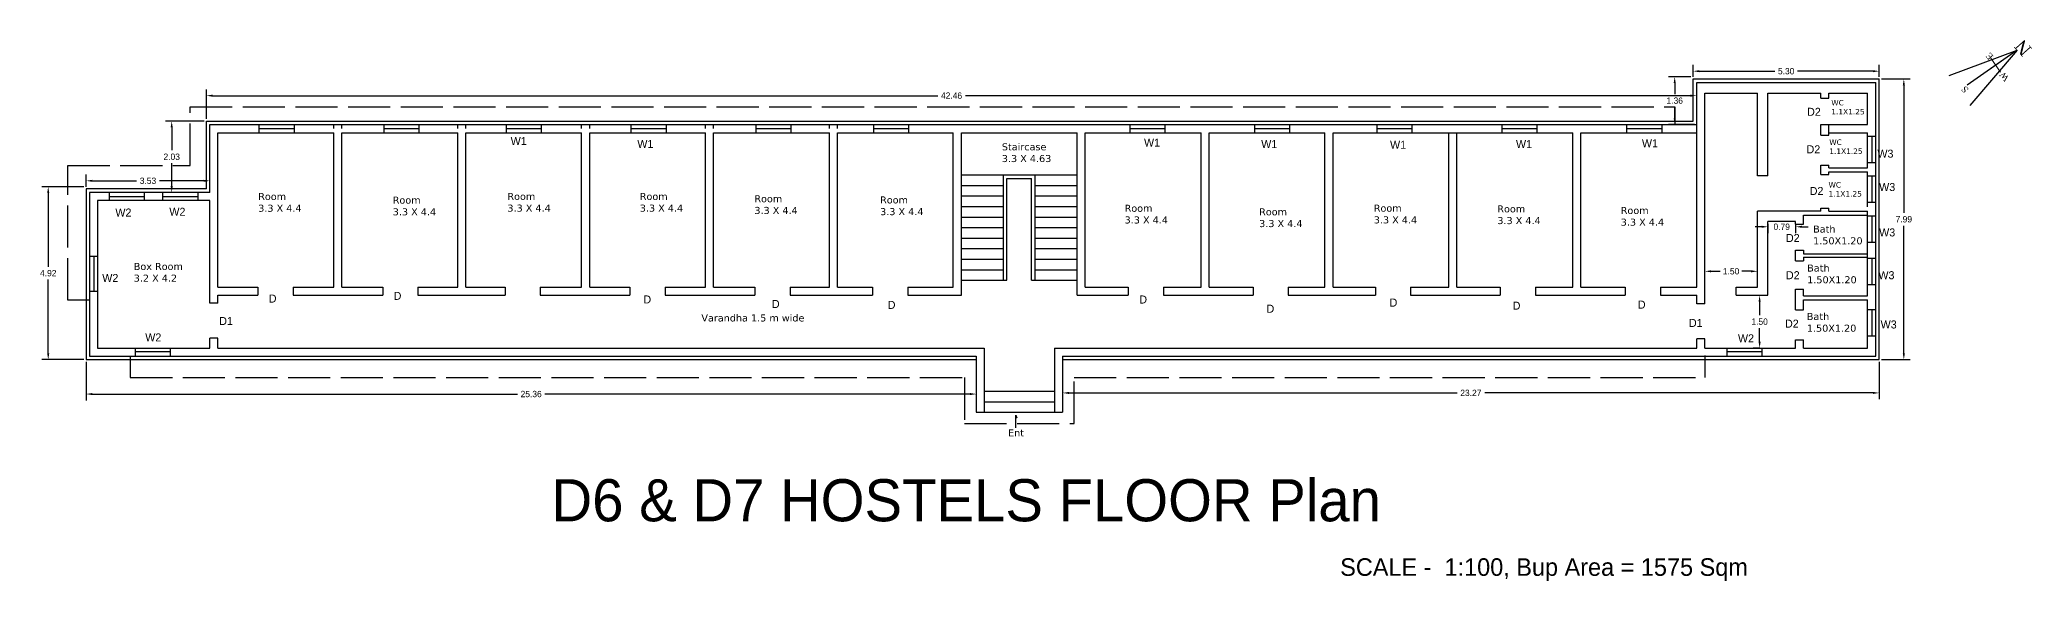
# Model space of a CAD drawing. Header units: inches. Extents: x 2 to 464, y 0 to 170.
# Drawn here: x 381.9 to 438.7, y 154.4 to 169.8 of the extents above; entities that cross this region are included whole.
import ezdxf

# ---------------------------------------------------------------- set-up
doc = ezdxf.new("R2010")
doc.units = ezdxf.units.IN
doc.header["$MEASUREMENT"] = 0
doc.linetypes.add('ACAD_ISO02W100', pattern=[15, 12, -3])
doc.layers.add('text', color=7, linetype='Continuous')
doc.layers.add('WALL', color=7, linetype='Continuous', lineweight=30)
doc.layers.add('window', color=7, linetype='Continuous', lineweight=13)
doc.styles.add('PRASAD', font='arial.ttf')
doc.styles.add('rs', font='GOTHIC.TTF')
doc.styles.get("Standard").update_dxf_attribs({"font": 'GOTHIC.TTF'})
doc.dimstyles.get("Standard").update_dxf_attribs({"dimtxt": 0.18, "dimasz": 0.18, "dimexe": 0.18, "dimexo": 0.0625, "dimgap": 0.09, "dimtad": 0, "dimtih": 1, "dimtoh": 1, "dimdec": 4, "dimzin": 0, "dimdsep": 46, "dimtxsty": 'Standard', "dimcen": 0.09, "dimadec": 0, "dimazin": 0, "dimtfac": 1, "dimtdec": 4, "dimtofl": 0, "dimtmove": 0, "dimatfit": 3, "dimfxl": 1, "dimtolj": 1, "dimtzin": 0, "dimarcsym": 0})

# ---------------------------------------------------------------- blocks, each defined once
blk = doc.blocks.new('*D89')
at = {"color": 0, "lineweight": -2, "transparency": 16777216}
for p, q in [((434.369, 168.68), (435.189, 168.68)), ((435.009, 168.5), (435.009, 164.87)), ((435.009, 160.87), (435.009, 164.501)), ((434.369, 160.69), (435.189, 160.69))]:
    blk.add_line(p, q, dxfattribs=at)
at = {"color": 0, "transparency": 16777216}
for points in [[(434.979, 168.5), (435.039, 168.5), (435.009, 168.68)], [(434.979, 160.87), (435.039, 160.87), (435.009, 160.69)]]:
    blk.add_solid(points, dxfattribs=at)
at = {"layer": 'Defpoints', "color": 0, "transparency": 16777216}
for p in [(434.307, 168.68), (434.307, 160.69), (435.009, 160.69)]:
    blk.add_point(p, dxfattribs=at)
at = {"color": 0, "transparency": 16777216, "insert": (435.009, 164.685), "char_height": 0.18, "attachment_point": 5}
blk.add_mtext('\\A1;7.99', dxfattribs=at)
blk = doc.blocks.new('*D90')
at = {"color": 0, "lineweight": -2, "transparency": 16777216}
for p, q in [((429.007, 168.743), (429.007, 169.082)), ((429.187, 168.902), (431.333, 168.902)), ((434.127, 168.902), (431.981, 168.902)), ((434.307, 168.743), (434.307, 169.082))]:
    blk.add_line(p, q, dxfattribs=at)
at = {"color": 0, "transparency": 16777216}
for points in [[(429.187, 168.932), (429.187, 168.872), (429.007, 168.902)], [(434.127, 168.932), (434.127, 168.872), (434.307, 168.902)]]:
    blk.add_solid(points, dxfattribs=at)
at = {"layer": 'Defpoints', "color": 0, "transparency": 16777216}
for p in [(429.007, 168.902), (429.007, 168.68), (434.307, 168.68)]:
    blk.add_point(p, dxfattribs=at)
at = {"color": 0, "transparency": 16777216, "insert": (431.657, 168.902), "char_height": 0.18, "attachment_point": 5}
blk.add_mtext('\\A1;5.30', dxfattribs=at)
blk = doc.blocks.new('*D91')
at = {"color": 0, "lineweight": -2, "transparency": 16777216}
for p, q in [((411.041, 160.628), (411.041, 159.561)), ((434.307, 160.628), (434.307, 159.561)), ((411.221, 159.741), (422.279, 159.741)), ((434.127, 159.741), (423.069, 159.741))]:
    blk.add_line(p, q, dxfattribs=at)
at = {"color": 0, "transparency": 16777216}
for points in [[(411.221, 159.771), (411.221, 159.711), (411.041, 159.741)], [(434.127, 159.771), (434.127, 159.711), (434.307, 159.741)]]:
    blk.add_solid(points, dxfattribs=at)
at = {"layer": 'Defpoints', "color": 0, "transparency": 16777216}
for p in [(411.041, 160.69), (434.307, 160.69), (411.041, 159.741)]:
    blk.add_point(p, dxfattribs=at)
at = {"color": 0, "transparency": 16777216, "insert": (422.674, 159.741), "char_height": 0.18, "attachment_point": 5}
blk.add_mtext('\\A1;23.27', dxfattribs=at)
blk = doc.blocks.new('*D92')
at = {"color": 0, "lineweight": -2, "transparency": 16777216}
for p, q in [((383.217, 160.628), (383.217, 159.529)), ((408.581, 160.628), (408.581, 159.529)), ((383.397, 159.709), (395.506, 159.709)), ((408.401, 159.709), (396.292, 159.709))]:
    blk.add_line(p, q, dxfattribs=at)
at = {"color": 0, "transparency": 16777216}
for points in [[(383.397, 159.739), (383.397, 159.679), (383.217, 159.709)], [(408.401, 159.739), (408.401, 159.679), (408.581, 159.709)]]:
    blk.add_solid(points, dxfattribs=at)
at = {"layer": 'Defpoints', "color": 0, "transparency": 16777216}
for p in [(383.217, 160.69), (408.581, 160.69), (383.217, 159.709)]:
    blk.add_point(p, dxfattribs=at)
at = {"color": 0, "transparency": 16777216, "insert": (395.899, 159.709), "char_height": 0.18, "attachment_point": 5}
blk.add_mtext('\\A1;25.36', dxfattribs=at)
blk = doc.blocks.new('*D88')
at = {"color": 0, "lineweight": -2, "transparency": 16777216}
for p, q in [((428.944, 168.743), (428.301, 168.743)), ((428.481, 168.563), (428.481, 168.246)), ((428.481, 167.56), (428.481, 167.877)), ((429.044, 167.38), (428.301, 167.38))]:
    blk.add_line(p, q, dxfattribs=at)
at = {"color": 0, "transparency": 16777216}
for points in [[(428.451, 168.563), (428.511, 168.563), (428.481, 168.743)], [(428.451, 167.56), (428.511, 167.56), (428.481, 167.38)]]:
    blk.add_solid(points, dxfattribs=at)
at = {"layer": 'Defpoints', "color": 0, "transparency": 16777216}
for p in [(429.007, 168.743), (428.481, 167.38), (429.107, 167.38)]:
    blk.add_point(p, dxfattribs=at)
at = {"color": 0, "transparency": 16777216, "insert": (428.481, 168.062), "char_height": 0.18, "attachment_point": 5}
blk.add_mtext('\\A1;1.36', dxfattribs=at)
blk = doc.blocks.new('*D93')
at = {"color": 0, "lineweight": -2, "transparency": 16777216}
for p, q in [((386.647, 167.543), (386.647, 168.385)), ((386.827, 168.205), (407.483, 168.205)), ((428.927, 168.205), (408.271, 168.205)), ((429.107, 167.443), (429.107, 168.385))]:
    blk.add_line(p, q, dxfattribs=at)
at = {"color": 0, "transparency": 16777216}
for points in [[(386.827, 168.235), (386.827, 168.175), (386.647, 168.205)], [(428.927, 168.235), (428.927, 168.175), (429.107, 168.205)]]:
    blk.add_solid(points, dxfattribs=at)
at = {"layer": 'Defpoints', "color": 0, "transparency": 16777216}
for p in [(386.647, 168.205), (386.647, 167.48), (429.107, 167.38)]:
    blk.add_point(p, dxfattribs=at)
at = {"color": 0, "transparency": 16777216, "insert": (407.877, 168.205), "char_height": 0.18, "attachment_point": 5}
blk.add_mtext('\\A1;42.46', dxfattribs=at)
blk = doc.blocks.new('*D94')
at = {"color": 0, "lineweight": -2, "transparency": 16777216}
for p, q in [((386.584, 167.48), (385.478, 167.48)), ((385.658, 167.3), (385.658, 166.65)), ((385.658, 165.63), (385.658, 166.281)), ((386.684, 165.45), (385.478, 165.45))]:
    blk.add_line(p, q, dxfattribs=at)
at = {"color": 0, "transparency": 16777216}
for points in [[(385.628, 167.3), (385.688, 167.3), (385.658, 167.48)], [(385.628, 165.63), (385.688, 165.63), (385.658, 165.45)]]:
    blk.add_solid(points, dxfattribs=at)
at = {"layer": 'Defpoints', "color": 0, "transparency": 16777216}
for p in [(386.647, 167.48), (385.658, 165.45), (386.747, 165.45)]:
    blk.add_point(p, dxfattribs=at)
at = {"color": 0, "transparency": 16777216, "insert": (385.658, 166.465), "char_height": 0.18, "attachment_point": 5}
blk.add_mtext('\\A1;2.03', dxfattribs=at)
blk = doc.blocks.new('*D95')
at = {"color": 0, "lineweight": -2, "transparency": 16777216}
for p, q in [((383.217, 165.613), (383.217, 165.961)), ((383.397, 165.781), (384.658, 165.781)), ((386.567, 165.781), (385.306, 165.781)), ((386.747, 165.513), (386.747, 165.961))]:
    blk.add_line(p, q, dxfattribs=at)
at = {"color": 0, "transparency": 16777216}
for points in [[(383.397, 165.811), (383.397, 165.751), (383.217, 165.781)], [(386.567, 165.811), (386.567, 165.751), (386.747, 165.781)]]:
    blk.add_solid(points, dxfattribs=at)
at = {"layer": 'Defpoints', "color": 0, "transparency": 16777216}
for p in [(383.217, 165.781), (383.217, 165.55), (386.747, 165.45)]:
    blk.add_point(p, dxfattribs=at)
at = {"color": 0, "transparency": 16777216, "insert": (384.982, 165.781), "char_height": 0.18, "attachment_point": 5}
blk.add_mtext('\\A1;3.53', dxfattribs=at)
blk = doc.blocks.new('*D96')
at = {"color": 0, "lineweight": -2, "transparency": 16777216}
for p, q in [((383.154, 165.613), (381.96, 165.613)), ((382.14, 165.433), (382.14, 163.336)), ((382.14, 160.87), (382.14, 162.967)), ((383.154, 160.69), (381.96, 160.69))]:
    blk.add_line(p, q, dxfattribs=at)
at = {"color": 0, "transparency": 16777216}
for points in [[(382.11, 165.433), (382.17, 165.433), (382.14, 165.613)], [(382.11, 160.87), (382.17, 160.87), (382.14, 160.69)]]:
    blk.add_solid(points, dxfattribs=at)
at = {"layer": 'Defpoints', "color": 0, "transparency": 16777216}
for p in [(383.217, 165.613), (382.14, 160.69), (383.217, 160.69)]:
    blk.add_point(p, dxfattribs=at)
at = {"color": 0, "transparency": 16777216, "insert": (382.14, 163.152), "char_height": 0.18, "attachment_point": 5}
blk.add_mtext('\\A1;4.92', dxfattribs=at)
blk = doc.blocks.new('*D97')
at = {"color": 0, "lineweight": -2, "transparency": 16777216}
for p, q in [((430.957, 164.472), (430.777, 164.472)), ((431.137, 164.558), (431.137, 164.292)), ((431.924, 164.558), (431.924, 164.292)), ((432.104, 164.472), (432.284, 164.472))]:
    blk.add_line(p, q, dxfattribs=at)
at = {"color": 0, "transparency": 16777216}
for points in [[(430.957, 164.502), (430.957, 164.442), (431.137, 164.472)], [(432.104, 164.502), (432.104, 164.442), (431.924, 164.472)]]:
    blk.add_solid(points, dxfattribs=at)
at = {"layer": 'Defpoints', "color": 0, "transparency": 16777216}
for p in [(431.137, 164.62), (431.924, 164.62), (431.137, 164.472)]:
    blk.add_point(p, dxfattribs=at)
at = {"color": 0, "transparency": 16777216, "insert": (431.53, 164.472), "char_height": 0.18, "attachment_point": 5}
blk.add_mtext('\\A1;0.79', dxfattribs=at)
blk = doc.blocks.new('*D98')
at = {"color": 0, "lineweight": -2, "transparency": 16777216}
for p, q in [((429.337, 162.34), (429.337, 163.384)), ((429.517, 163.204), (429.776, 163.204)), ((430.657, 163.204), (430.398, 163.204)), ((430.837, 162.813), (430.837, 163.384))]:
    blk.add_line(p, q, dxfattribs=at)
at = {"color": 0, "transparency": 16777216}
for points in [[(429.517, 163.234), (429.517, 163.174), (429.337, 163.204)], [(430.657, 163.234), (430.657, 163.174), (430.837, 163.204)]]:
    blk.add_solid(points, dxfattribs=at)
at = {"layer": 'Defpoints', "color": 0, "transparency": 16777216}
for p in [(429.337, 163.204), (430.837, 162.75), (429.337, 162.277)]:
    blk.add_point(p, dxfattribs=at)
at = {"color": 0, "transparency": 16777216, "insert": (430.087, 163.204), "char_height": 0.18, "attachment_point": 5}
blk.add_mtext('\\A1;1.50', dxfattribs=at)
blk = doc.blocks.new('*D99')
at = {"color": 0, "lineweight": -2, "transparency": 16777216}
for p, q in [((431.074, 162.52), (430.72, 162.52)), ((430.9, 162.34), (430.9, 161.955)), ((430.9, 161.2), (430.9, 161.586)), ((430.902, 161.02), (430.72, 161.02))]:
    blk.add_line(p, q, dxfattribs=at)
at = {"color": 0, "transparency": 16777216}
for points in [[(430.87, 162.34), (430.93, 162.34), (430.9, 162.52)], [(430.87, 161.2), (430.93, 161.2), (430.9, 161.02)]]:
    blk.add_solid(points, dxfattribs=at)
at = {"layer": 'Defpoints', "color": 0, "transparency": 16777216}
for p in [(431.137, 162.52), (430.9, 161.02), (430.964, 161.02)]:
    blk.add_point(p, dxfattribs=at)
at = {"color": 0, "transparency": 16777216, "insert": (430.9, 161.77), "char_height": 0.18, "attachment_point": 5}
blk.add_mtext('\\A1;1.50', dxfattribs=at)

msp = doc.modelspace()

# ---------------------------------------------------------------- linework, layer by layer
at = {"color": 162}
for p, q in [((429.00685, 168.68042), (434.30685, 168.68042)), ((429.00685, 167.48042), (429.00685, 168.68042)), ((434.30685, 160.69042), (434.30685, 168.68042)), ((429.10685, 168.58042), (434.20685, 168.58042)), ((429.10685, 162.75042), (429.10685, 168.58042)), ((429.33685, 168.28042), (430.83685, 168.28042)), ((429.33685, 168.28042), (430.83685, 168.28042)), ((429.33685, 162.2773), (429.33685, 168.28042)), ((430.83685, 165.92042), (430.83685, 168.28042)), ((431.13685, 168.28042), (432.64685, 168.28042)), ((431.13685, 168.28042), (432.64685, 168.28042)), ((431.13685, 165.92042), (431.13685, 168.28042)), ((432.64685, 168.13042), (432.64685, 168.28042)), ((432.64685, 168.13042), (432.87685, 168.13042)), ((432.87685, 168.28042), (433.97685, 168.28042)), ((432.87685, 168.28042), (433.97685, 168.28042)), ((432.87685, 168.13042), (432.87685, 168.28042)), ((433.97685, 167.38042), (433.97685, 168.28042)), ((434.20685, 160.79042), (434.20685, 168.58042)), ((386.64685, 167.48042), (429.00685, 167.48042)), ((386.64685, 165.55042), (386.64685, 167.48042)), ((386.74685, 167.38042), (429.10685, 167.38042)), ((386.74685, 165.45042), (386.74685, 167.38042)), ((386.97685, 167.15042), (390.27685, 167.15042)), ((386.97685, 162.75042), (386.97685, 167.15042)), ((388.14311, 167.38042), (388.14311, 167.15042)), ((388.14311, 167.2662), (389.14311, 167.2662)), ((389.14311, 167.38042), (389.14311, 167.15042)), ((390.27685, 167.2662), (390.27685, 167.38042)), ((390.27685, 162.75042), (390.27685, 167.15042)), ((390.50685, 167.2662), (390.50685, 167.38042)), ((390.50685, 167.15042), (393.80685, 167.15042)), ((390.50685, 162.75042), (390.50685, 167.15042)), ((391.70029, 167.38042), (391.70029, 167.15042)), ((391.70029, 167.2662), (392.70029, 167.2662)), ((392.70029, 167.38042), (392.70029, 167.15042)), ((393.80685, 167.2662), (393.80685, 167.38042)), ((393.80685, 162.75042), (393.80685, 167.15042)), ((394.03685, 167.2662), (394.03685, 167.38042)), ((394.03685, 167.15042), (397.33685, 167.15042)), ((394.03685, 162.75042), (394.03685, 167.15042)), ((395.1854, 167.38042), (395.1854, 167.15042)), ((395.1854, 167.2662), (396.1854, 167.2662)), ((396.1854, 167.38042), (396.1854, 167.15042)), ((397.33685, 167.2662), (397.33685, 167.38042)), ((397.33685, 162.75042), (397.33685, 167.15042)), ((397.56685, 167.2662), (397.56685, 167.38042)), ((397.56685, 167.15042), (400.86685, 167.15042)), ((397.56685, 162.75042), (397.56685, 167.15042)), ((398.74161, 167.38042), (398.74161, 167.15042)), ((398.74161, 167.2662), (399.74161, 167.2662)), ((399.74161, 167.38042), (399.74161, 167.15042)), ((400.86685, 167.2662), (400.86685, 167.38042)), ((400.86685, 162.75042), (400.86685, 167.15042)), ((401.09685, 167.2662), (401.09685, 167.38042)), ((401.09685, 167.15042), (404.39685, 167.15042)), ((401.09685, 162.75042), (401.09685, 167.15042)), ((402.30243, 167.38042), (402.30243, 167.15042)), ((402.30243, 167.2662), (403.30243, 167.2662)), ((403.30243, 167.38042), (403.30243, 167.15042)), ((404.39685, 167.2662), (404.39685, 167.38042)), ((404.39685, 162.75042), (404.39685, 167.15042)), ((404.62685, 167.2662), (404.62685, 167.38042)), ((404.62685, 167.15042), (407.92685, 167.15042)), ((404.62685, 162.75042), (404.62685, 167.15042)), ((405.65498, 167.38042), (405.65498, 167.15042)), ((405.65498, 167.2662), (406.65498, 167.2662)), ((406.65498, 167.38042), (406.65498, 167.15042)), ((407.92685, 162.75042), (407.92685, 167.15042)), ((408.15685, 167.15042), (411.45685, 167.15042)), ((408.15685, 162.52042), (408.15685, 167.15042)), ((411.45685, 162.52042), (411.45685, 167.15042)), ((411.68685, 167.15042), (414.98685, 167.15042)), ((411.68685, 162.75042), (411.68685, 167.15042)), ((412.95236, 167.38042), (412.95236, 167.15042)), ((412.95236, 167.2662), (413.95236, 167.2662)), ((413.95236, 167.38042), (413.95236, 167.15042)), ((414.98685, 162.75042), (414.98685, 167.15042)), ((415.21685, 167.15042), (418.51685, 167.15042)), ((415.21685, 162.75042), (415.21685, 167.15042)), ((416.50953, 167.38042), (416.50953, 167.15042)), ((416.50953, 167.2662), (417.50953, 167.2662)), ((417.50953, 167.38042), (417.50953, 167.15042)), ((418.51685, 162.75042), (418.51685, 167.15042)), ((418.74685, 167.15042), (425.57685, 167.15042)), ((418.74685, 162.75042), (418.74685, 167.15042)), ((419.99464, 167.38042), (419.99464, 167.15042)), ((419.99464, 167.2662), (420.99464, 167.2662)), ((420.99464, 167.38042), (420.99464, 167.15042)), ((422.04685, 162.75042), (422.04685, 167.15042)), ((422.27685, 162.75042), (422.27685, 167.15042)), ((423.55086, 167.38042), (423.55086, 167.15042)), ((423.55086, 167.2662), (424.55086, 167.2662)), ((424.55086, 167.38042), (424.55086, 167.15042)), ((425.57685, 162.75042), (425.57685, 167.15042)), ((425.80685, 167.15042), (429.10685, 167.15042)), ((425.80685, 162.75042), (425.80685, 167.15042)), ((427.11167, 167.38042), (427.11167, 167.15042)), ((427.11167, 167.2662), (428.11167, 167.2662)), ((428.11167, 167.38042), (428.11167, 167.15042)), ((432.64685, 167.38042), (433.97685, 167.38042)), ((432.64685, 167.07681), (432.64685, 167.38042)), ((432.64685, 167.07681), (432.87685, 167.07681)), ((432.87685, 167.07681), (432.87685, 167.38042)), ((432.87685, 167.15042), (433.97685, 167.15042)), ((433.97685, 166.15042), (433.97685, 167.15042)), ((433.97685, 167.05547), (434.20685, 167.05547)), ((434.09792, 167.05547), (434.09792, 166.30547)), ((408.15685, 165.95042), (411.45685, 165.95042)), ((409.35685, 162.95042), (409.35685, 165.95042)), ((409.45685, 165.85042), (410.15685, 165.85042)), ((409.45685, 162.95042), (409.45685, 165.85042)), ((410.15685, 162.95042), (410.15685, 165.85042)), ((410.25685, 162.95042), (410.25685, 165.95042)), ((431.13685, 165.92042), (430.83685, 165.92042)), ((432.64685, 165.95691), (432.64685, 166.22681)), ((432.64685, 166.22681), (432.87685, 166.22681)), ((432.64685, 165.95691), (432.87685, 165.95691)), ((432.87685, 166.15042), (432.87685, 166.22681)), ((432.87685, 166.15042), (433.97685, 166.15042)), ((432.87685, 166.03542), (433.97685, 166.03542)), ((432.87685, 165.95691), (432.87685, 166.03542)), ((433.97685, 166.30547), (434.20685, 166.30547)), ((433.97685, 165.03542), (433.97685, 166.03542)), ((433.97685, 165.91918), (434.20685, 165.91918)), ((434.09792, 165.92399), (434.09792, 165.16918)), ((386.64685, 165.55042), (383.21685, 165.55042)), ((383.21685, 165.55042), (383.21685, 160.69042)), ((386.74685, 165.45042), (383.31685, 165.45042)), ((383.31685, 165.45042), (383.31685, 160.79042)), ((386.74685, 165.22042), (383.54685, 165.22042)), ((383.54685, 165.22042), (383.54685, 161.02042)), ((383.87356, 165.45042), (383.87356, 165.22042)), ((383.87356, 165.33764), (384.87356, 165.33764)), ((384.87356, 165.45042), (384.87356, 165.22042)), ((385.399, 165.45042), (385.399, 165.22042)), ((385.399, 165.33764), (386.399, 165.33764)), ((386.399, 165.45042), (386.399, 165.22042)), ((386.74685, 162.29945), (386.74685, 165.22042)), ((408.15685, 165.65042), (409.35685, 165.65042)), ((408.15685, 165.35042), (409.35685, 165.35042)), ((410.25685, 165.65042), (411.45685, 165.65042)), ((410.25685, 165.35042), (411.45685, 165.35042)), ((408.15685, 165.05042), (409.35685, 165.05042)), ((408.15685, 164.75042), (409.35685, 164.75042)), ((410.25685, 165.05042), (411.45685, 165.05042)), ((410.25685, 164.75042), (411.45685, 164.75042)), ((430.83685, 164.62042), (430.83685, 164.92042)), ((432.64685, 164.92042), (430.83685, 164.92042)), ((430.83685, 162.75042), (430.83685, 164.62042)), ((431.13685, 162.52042), (431.13685, 164.62042)), ((431.92407, 164.62042), (431.13685, 164.62042)), ((431.92407, 164.54652), (431.92407, 164.62042)), ((432.15407, 164.80542), (433.97685, 164.80542)), ((432.15407, 164.54652), (432.15407, 164.80542)), ((432.15407, 164.54652), (432.15407, 164.80542)), ((432.64685, 164.92042), (432.64685, 165.00185)), ((432.64685, 165.00185), (432.87685, 165.00185)), ((432.87685, 164.92042), (432.87685, 165.00185)), ((432.87685, 164.92042), (433.97685, 164.92042)), ((432.87685, 164.92042), (433.97685, 164.92042)), ((433.97685, 165.16918), (434.20685, 165.16918)), ((433.97685, 163.92042), (433.97685, 164.92042)), ((433.97685, 164.78723), (434.20685, 164.78723)), ((434.09792, 164.78723), (434.09792, 164.03723)), ((408.15685, 164.45042), (409.35685, 164.45042)), ((408.15685, 164.15042), (409.35685, 164.15042)), ((410.25685, 164.45042), (411.45685, 164.45042)), ((410.25685, 164.15042), (411.45685, 164.15042)), ((431.92407, 164.54652), (432.15407, 164.54652)), ((431.92407, 164.54652), (432.15407, 164.54652)), ((383.31685, 163.63503), (383.54685, 163.63503)), ((383.44088, 163.63503), (383.44088, 162.63503)), ((408.15685, 163.85042), (409.35685, 163.85042)), ((408.15685, 163.55042), (409.35685, 163.55042)), ((410.25685, 163.85042), (411.45685, 163.85042)), ((410.25685, 163.55042), (411.45685, 163.55042)), ((431.92407, 163.80542), (432.15407, 163.80542)), ((431.92407, 163.50542), (431.92407, 163.80542)), ((431.92407, 163.50542), (432.15407, 163.50542)), ((432.15407, 163.80542), (432.15407, 163.70542)), ((432.15407, 163.70542), (433.97685, 163.70542)), ((432.15407, 163.60542), (433.97685, 163.60542)), ((432.15407, 163.60542), (432.15407, 163.50542)), ((433.97685, 164.03723), (434.20685, 164.03723)), ((433.97685, 162.50542), (433.97685, 163.92042)), ((433.97685, 163.57483), (434.20685, 163.57483)), ((434.09792, 163.57483), (434.09792, 162.82483)), ((408.15685, 163.25042), (409.35685, 163.25042)), ((408.15685, 162.95042), (409.45685, 162.95042)), ((410.15685, 162.95042), (411.45685, 162.95042)), ((410.25685, 163.25042), (411.45685, 163.25042)), ((383.32248, 162.38152), (382.69395, 162.38152)), ((383.31685, 162.63503), (383.54685, 162.63503)), ((386.97685, 162.75042), (388.11652, 162.75042)), ((386.97685, 162.52042), (388.11652, 162.52042)), ((386.97685, 162.29945), (386.97685, 162.52042)), ((388.11652, 162.75042), (388.11652, 162.52042)), ((389.11652, 162.75042), (390.27685, 162.75042)), ((389.11652, 162.75042), (389.11652, 162.52042)), ((389.11652, 162.52042), (391.67369, 162.52042)), ((390.50685, 162.75042), (391.67369, 162.75042)), ((391.67369, 162.75042), (391.67369, 162.52042)), ((392.67369, 162.75042), (393.80685, 162.75042)), ((392.67369, 162.75042), (392.67369, 162.52042)), ((392.67369, 162.52042), (395.15881, 162.52042)), ((394.03685, 162.75042), (395.15881, 162.75042)), ((395.15881, 162.75042), (395.15881, 162.52042)), ((396.15881, 162.75042), (397.33685, 162.75042)), ((396.15881, 162.75042), (396.15881, 162.52042)), ((396.15881, 162.52042), (398.71502, 162.52042)), ((397.56685, 162.75042), (398.71502, 162.75042)), ((398.71502, 162.75042), (398.71502, 162.52042)), ((399.71502, 162.75042), (400.86685, 162.75042)), ((399.71502, 162.75042), (399.71502, 162.52042)), ((399.71502, 162.52042), (402.27584, 162.52042)), ((401.09685, 162.75042), (402.27584, 162.75042)), ((402.27584, 162.75042), (402.27584, 162.52042)), ((403.27584, 162.75042), (404.39685, 162.75042)), ((403.27584, 162.75042), (403.27584, 162.52042)), ((403.27584, 162.52042), (405.62839, 162.52042)), ((404.62685, 162.75042), (405.62839, 162.75042)), ((405.62839, 162.75042), (405.62839, 162.52042)), ((406.62839, 162.75042), (407.92685, 162.75042)), ((406.62839, 162.75042), (406.62839, 162.52042)), ((406.62839, 162.52042), (408.15685, 162.52042)), ((411.45685, 162.52042), (412.91249, 162.52042)), ((411.68685, 162.75042), (412.91249, 162.75042)), ((412.91249, 162.75042), (412.91249, 162.52042)), ((413.91249, 162.75042), (414.98685, 162.75042)), ((413.91249, 162.75042), (413.91249, 162.52042)), ((413.91249, 162.52042), (416.46967, 162.52042)), ((415.21685, 162.75042), (416.46967, 162.75042)), ((416.46967, 162.75042), (416.46967, 162.52042)), ((417.46967, 162.75042), (418.51685, 162.75042)), ((417.46967, 162.75042), (417.46967, 162.52042)), ((417.46967, 162.52042), (419.95478, 162.52042)), ((418.74685, 162.75042), (419.95478, 162.75042)), ((419.95478, 162.75042), (419.95478, 162.52042)), ((420.95478, 162.75042), (422.04685, 162.75042)), ((420.95478, 162.75042), (420.95478, 162.52042)), ((420.95478, 162.52042), (423.51099, 162.52042)), ((422.27685, 162.75042), (423.51099, 162.75042)), ((423.51099, 162.75042), (423.51099, 162.52042)), ((424.51099, 162.75042), (425.57685, 162.75042)), ((424.51099, 162.75042), (424.51099, 162.52042)), ((424.51099, 162.52042), (427.07181, 162.52042)), ((425.80685, 162.75042), (427.07181, 162.75042)), ((427.07181, 162.75042), (427.07181, 162.52042)), ((428.07181, 162.75042), (429.10685, 162.75042)), ((428.07181, 162.75042), (428.07181, 162.52042)), ((428.07181, 162.52042), (429.10685, 162.52042)), ((429.10685, 162.2773), (429.10685, 162.52042)), ((430.23685, 162.52042), (430.23685, 162.75042)), ((430.23685, 162.75042), (430.83685, 162.75042)), ((430.23685, 162.52042), (431.13685, 162.52042)), ((431.92407, 162.10602), (431.92407, 162.69652)), ((431.92407, 162.69652), (432.15407, 162.69652)), ((432.15407, 162.50542), (432.15407, 162.69652)), ((432.15407, 162.50542), (432.15407, 162.69652)), ((432.15407, 162.50542), (433.97685, 162.50542)), ((432.15407, 162.39042), (433.97685, 162.39042)), ((432.15407, 162.10602), (432.15407, 162.39042)), ((432.15407, 162.10602), (432.15407, 162.39042)), ((433.97685, 162.82483), (434.20685, 162.82483)), ((433.97685, 161.02042), (433.97685, 162.39042)), ((386.97685, 162.29945), (386.74685, 162.29945)), ((429.33685, 162.2773), (429.10685, 162.2773)), ((431.92407, 162.10602), (432.15407, 162.10602)), ((433.97685, 162.12095), (434.20685, 162.12095)), ((434.09792, 162.12095), (434.09792, 161.37095)), ((386.74685, 161.02042), (386.74685, 161.29945)), ((386.97685, 161.29945), (386.74685, 161.29945)), ((386.97685, 161.02042), (386.97685, 161.29945)), ((429.10685, 161.02042), (429.10685, 161.2773)), ((429.33685, 161.2773), (429.10685, 161.2773)), ((429.33685, 161.02042), (429.33685, 161.2773)), ((431.92407, 161.02042), (431.92407, 161.25602)), ((431.92407, 161.25602), (432.15407, 161.25602)), ((432.15407, 161.02042), (432.15407, 161.25602)), ((432.15407, 161.02042), (432.15407, 161.25602)), ((433.97685, 161.37095), (434.20685, 161.37095)), ((383.21685, 160.69042), (408.58103, 160.69042)), ((383.31685, 160.79042), (408.58103, 160.79042)), ((383.54685, 161.02042), (386.74685, 161.02042)), ((384.61304, 161.02042), (384.61304, 160.79042)), ((384.61304, 160.92122), (385.61304, 160.92122)), ((385.61304, 161.02042), (385.61304, 160.79042)), ((386.97685, 161.02042), (408.81103, 161.02042)), ((408.58103, 160.79042), (408.58103, 159.19042)), ((408.81103, 161.02042), (408.81103, 159.19042)), ((410.81103, 161.02042), (429.10685, 161.02042)), ((410.81103, 161.02042), (410.81103, 159.19042)), ((411.04103, 160.79042), (434.20685, 160.79042)), ((411.04103, 160.79042), (411.04103, 159.19042)), ((411.04103, 160.69042), (434.30685, 160.69042)), ((429.33685, 161.02042), (431.92407, 161.02042)), ((429.96443, 161.02042), (429.96443, 160.79042)), ((429.96443, 160.92122), (430.96443, 160.92122)), ((430.96443, 161.02042), (430.96443, 160.79042)), ((432.15407, 161.02042), (433.97685, 161.02042)), ((408.81103, 159.79042), (410.81103, 159.79042)), ((408.58103, 159.19042), (411.04103, 159.19042)), ((408.81103, 159.49042), (410.81103, 159.49042)), ((409.70811, 158.7435), (409.70811, 159.1068)), ((409.70811, 159.1068), (409.7353, 159.03158)), ((409.7353, 159.03158), (409.70811, 159.03158))]:
    msp.add_line(p, q, dxfattribs=at)
at = {"color": 162, "linetype": 'ACAD_ISO02W100', "ltscale": 0.1}
for p, q in [((386.18437, 166.213), (386.18437, 167.88588)), ((386.18437, 167.88588), (428.48075, 167.88588)), ((428.48075, 167.88588), (428.48075, 167.37863)), ((382.69395, 162.38152), (382.69395, 166.213)), ((382.69395, 166.213), (386.18437, 166.213)), ((384.47594, 160.78942), (384.47594, 160.17817)), ((429.34949, 160.18075), (429.34949, 160.80854)), ((384.47594, 160.17817), (408.24527, 160.17817)), ((408.24527, 160.17817), (408.24527, 158.86671)), ((411.36902, 158.86671), (411.36902, 160.18075)), ((411.36902, 160.18075), (429.34949, 160.18075)), ((408.24527, 158.86671), (411.36902, 158.86671))]:
    msp.add_line(p, q, dxfattribs=at)
at = {"layer": 'window', "color": 162}
msp.add_line((437.76689, 168.87116), (437.48661, 169.2738), dxfattribs=at)

# ---------------------------------------------------------------- texts
at = {"color": 162}
for s, height, p in [('D6 & D7 HOSTELS FLOOR Plan', 1.2, (396.47937, 156.08564)), ('SCALE -  1:100, Bup Area = 1575 Sqm ', 0.5, (418.95032, 154.53353))]:
    msp.add_text(s, height=height, dxfattribs=at).set_placement(p)
at = {"color": 162, "attachment_point": 1}
for s, insert, char_height, width in [('{\\fVerdana|b0|i0|c0|p34;WC\\P1.1X1.25 }', (432.94234, 168.08249), 0.1540886, 2.2048313), ('{\\fVerdana|b0|i0|c0|p34;WC\\P1.1X1.25 }', (432.88482, 166.95773), 0.1540886, 2.2048313), ('{\\fVerdana|b0|i0|c0|p34;Staircase\\P3.3 X 4.63}', (409.30999, 166.84862), 0.2, 2.8617712), ('{\\fVerdana|b0|i0|c0|p34;Room\\P3.3 X 4.4}', (388.12275, 165.43381), 0.2, 2.8617712), ('{\\fVerdana|b0|i0|c0|p34;Room\\P3.3 X 4.4}', (391.95592, 165.33125), 0.2, 6.969666), ('{\\fVerdana|b0|i0|c0|p34;Room\\P3.3 X 4.4}', (395.22244, 165.43653), 0.2, 2.8617712), ('{\\fVerdana|b0|i0|c0|p34;Room\\P3.3 X 4.4}', (398.99474, 165.43653), 0.2, 2.8617712), ('{\\fVerdana|b0|i0|c0|p34;Room\\P3.3 X 4.4}', (402.2586, 165.37112), 0.2, 2.8617712), ('{\\fVerdana|b0|i0|c0|p34;Room\\P3.3 X 4.4}', (405.84156, 165.33644), 0.2, 2.8617712), ('{\\fVerdana|b0|i0|c0|p34;WC\\P1.1X1.25 }', (432.86308, 165.74325), 0.1540886, 2.2048313), ('{\\fVerdana|b0|i0|c0|p34;Room\\P3.3 X 4.4}', (412.80789, 165.09946), 0.2, 2.8617712), ('{\\fVerdana|b0|i0|c0|p34;Room\\P3.3 X 4.4}', (416.64105, 164.9969), 0.2, 6.969666), ('{\\fVerdana|b0|i0|c0|p34;Room\\P3.3 X 4.4}', (419.90757, 165.10218), 0.2, 2.8617712), ('{\\fVerdana|b0|i0|c0|p34;Room\\P3.3 X 4.4}', (423.42728, 165.08178), 0.2, 2.8617712), ('{\\fVerdana|b0|i0|c0|p34;Room\\P3.3 X 4.4}', (426.94374, 165.03677), 0.2, 2.8617712), ('{\\fVerdana|b0|i0|c0|p34;Bath\\P1.50X1.20}', (432.42431, 164.50604), 0.2, 2.8617712), ('{\\fVerdana|b0|i0|c0|p34;Box Room\\P3.2 X 4.2}', (384.57629, 163.4425), 0.2, 2.8617712), ('{\\fVerdana|b0|i0|c0|p34;Bath\\P1.50X1.20}', (432.25596, 163.3972), 0.2, 2.8617712), ('{\\fVerdana|b0|i0|c0|p34;Varandha 1.5 m wide}', (400.74921, 161.97588), 0.2, 4.3106434), ('{\\fVerdana|b0|i0|c0|p34;Bath\\P1.50X1.20}', (432.24588, 162.01791), 0.2, 2.8617712), ('{\\fVerdana|b0|i0|c0|p34;Ent}', (409.48688, 158.70326), 0.2, 2.8617712)]:
    msp.add_mtext(s, dxfattribs=dict(at, insert=insert, char_height=char_height, width=width))
at = {"layer": 'text', "color": 162, "style": 'rs'}
for s, p in [('D2', (432.25275, 167.63136)), ('W1', (395.31549, 166.79955)), ('W1', (398.92438, 166.71765)), ('W1', (413.36063, 166.755)), ('W1', (416.6998, 166.71358)), ('W1', (420.3708, 166.69287)), ('W1', (423.95885, 166.71358)), ('W1', (427.5469, 166.73429)), ('D2', (432.2377, 166.56432)), ('W3', (434.2555, 166.43998)), ('D2', (432.328, 165.37705)), ('W3', (434.30656, 165.49045)), ('W2', (384.05291, 164.76343)), ('W2', (385.59062, 164.78537)), ('D2', (431.65067, 164.03905)), ('W3', (434.30612, 164.19713)), ('W2', (383.67947, 162.89892)), ('D2', (431.65067, 162.97897)), ('W3', (434.2845, 162.97931)), ('D', (388.42406, 162.31429)), ('D', (391.98186, 162.39152)), ('D', (399.09747, 162.28855)), ('D', (402.75839, 162.15983)), ('D', (406.05838, 162.13408)), ('D', (413.22708, 162.28742)), ('D', (420.35825, 162.19987)), ('D', (427.43097, 162.1415)), ('D1', (387.01221, 161.67448)), ('D', (416.85112, 162.02477)), ('D', (423.86539, 162.11232)), ('D1', (428.88655, 161.62016)), ('D2', (431.62413, 161.60086)), ('W3', (434.34782, 161.57668)), ('W2', (384.90467, 161.20823)), ('W2', (430.2833, 161.1827))]:
    msp.add_text(s, height=0.228, dxfattribs=at).set_placement(p)
at = {"layer": 'WALL', "color": 162, "insert": (436.62816, 168.37765), "char_height": 0.1839716, "width": 0.4643508, "attachment_point": 3, "rotation": 131.712871, "style": 'PRASAD'}
msp.add_mtext('{\\fTimes New Roman|b0|i0|c0|p18;S}', dxfattribs=at)
at = {"layer": 'window', "color": 162, "attachment_point": 3, "rotation": 131.712871, "style": 'PRASAD'}
for s, insert, char_height, width in [('{\\fTimes New Roman|b0|i0|c0|p18;N}', (438.13428, 169.59327), 0.3679433, 0.9287016), ('{\\fTimes New Roman|b0|i0|c0|p18;E}', (437.32503, 169.32828), 0.1839716, 0.4643508), ('{\\fTimes New Roman|b0|i0|c0|p18;W}', (437.71521, 168.78673), 0.1839716, 0.4643508)]:
    msp.add_mtext(s, dxfattribs=dict(at, insert=insert, char_height=char_height, width=width))

# ---------------------------------------------------------------- dimensions: what is measured, and where the dimension line sits
at = {"color": 162}
for base, p1, p2, angle, override, picture, middle in [((428.48075, 167.38042), (429.00685, 168.74292), (429.10685, 167.38042), 90, {"dimdec": 2}, '*D88', (428.48075, 168.06167)), ((429.00685, 168.9018), (434.30685, 168.68042), (429.00685, 168.68042), 180, {"dimdec": 2}, '*D90', (431.65685, 168.9018)), ((435.00865, 160.69042), (434.30685, 168.68042), (434.30685, 160.69042), 90, {"dimdec": 2, "dimrnd": 0}, '*D89', (435.00865, 164.68542)), ((383.21685, 165.78084), (386.74685, 165.45042), (383.21685, 165.55042), 180, {"dimdec": 2}, '*D95', (384.98185, 165.78084)), ((431.13685, 164.47162), (431.92407, 164.62042), (431.13685, 164.62042), 180, {"dimdec": 2}, '*D97', (431.53046, 164.47162)), ((429.33685, 163.20394), (430.83685, 162.75042), (429.33685, 162.2773), 180, {"dimdec": 2}, '*D98', (430.08685, 163.20394)), ((430.89956, 161.02042), (431.13685, 162.52042), (430.96443, 161.02042), 90, {"dimdec": 2}, '*D99', (430.89956, 161.77042)), ((383.21685, 159.70853), (408.58103, 160.69042), (383.21685, 160.69042), 180, {"dimdec": 2}, '*D92', (395.89894, 159.70853)), ((411.04103, 159.74123), (434.30685, 160.69042), (411.04103, 160.69042), 180, {"dimdec": 2}, '*D91', (422.67394, 159.74123))]:
    dim = msp.add_linear_dim(base=base, p1=p1, p2=p2, angle=angle, dimstyle='Standard', override=override, dxfattribs=at)
    dim.commit()
    dim.dimension.update_dxf_attribs({"geometry": picture, "text_midpoint": middle})
for base, p1, p2, angle, picture, middle in [((386.64685, 168.20498), (429.10685, 167.38042), (386.64685, 167.48042), 180, '*D93', (407.87685, 168.20498)), ((385.65813, 165.45042), (386.64685, 167.48042), (386.74685, 165.45042), 90, '*D94', (385.65813, 166.46542)), ((382.13961, 160.69042), (383.21685, 165.61292), (383.21685, 160.69042), 90, '*D96', (382.13961, 163.15167))]:
    dim = msp.add_linear_dim(base=base, p1=p1, p2=p2, angle=angle, dimstyle='Standard', override={"dimdec": 2}, dxfattribs=at)
    dim.commit()
    dim.dimension.update_dxf_attribs({"geometry": picture, "text_midpoint": middle, "dimtype": 160})

# ---------------------------------------------------------------- leaders
at = {"layer": 'window', "color": 162}
msp.add_leader([(438.23632, 169.49678), (436.81089, 168.50458)], dimstyle='Standard', override={"dimasz": 2, "dimgap": 1, "dimtad": 0, "dimldrblk": 'Open30'}, dxfattribs=at)

doc.saveas('drawing.dxf')
